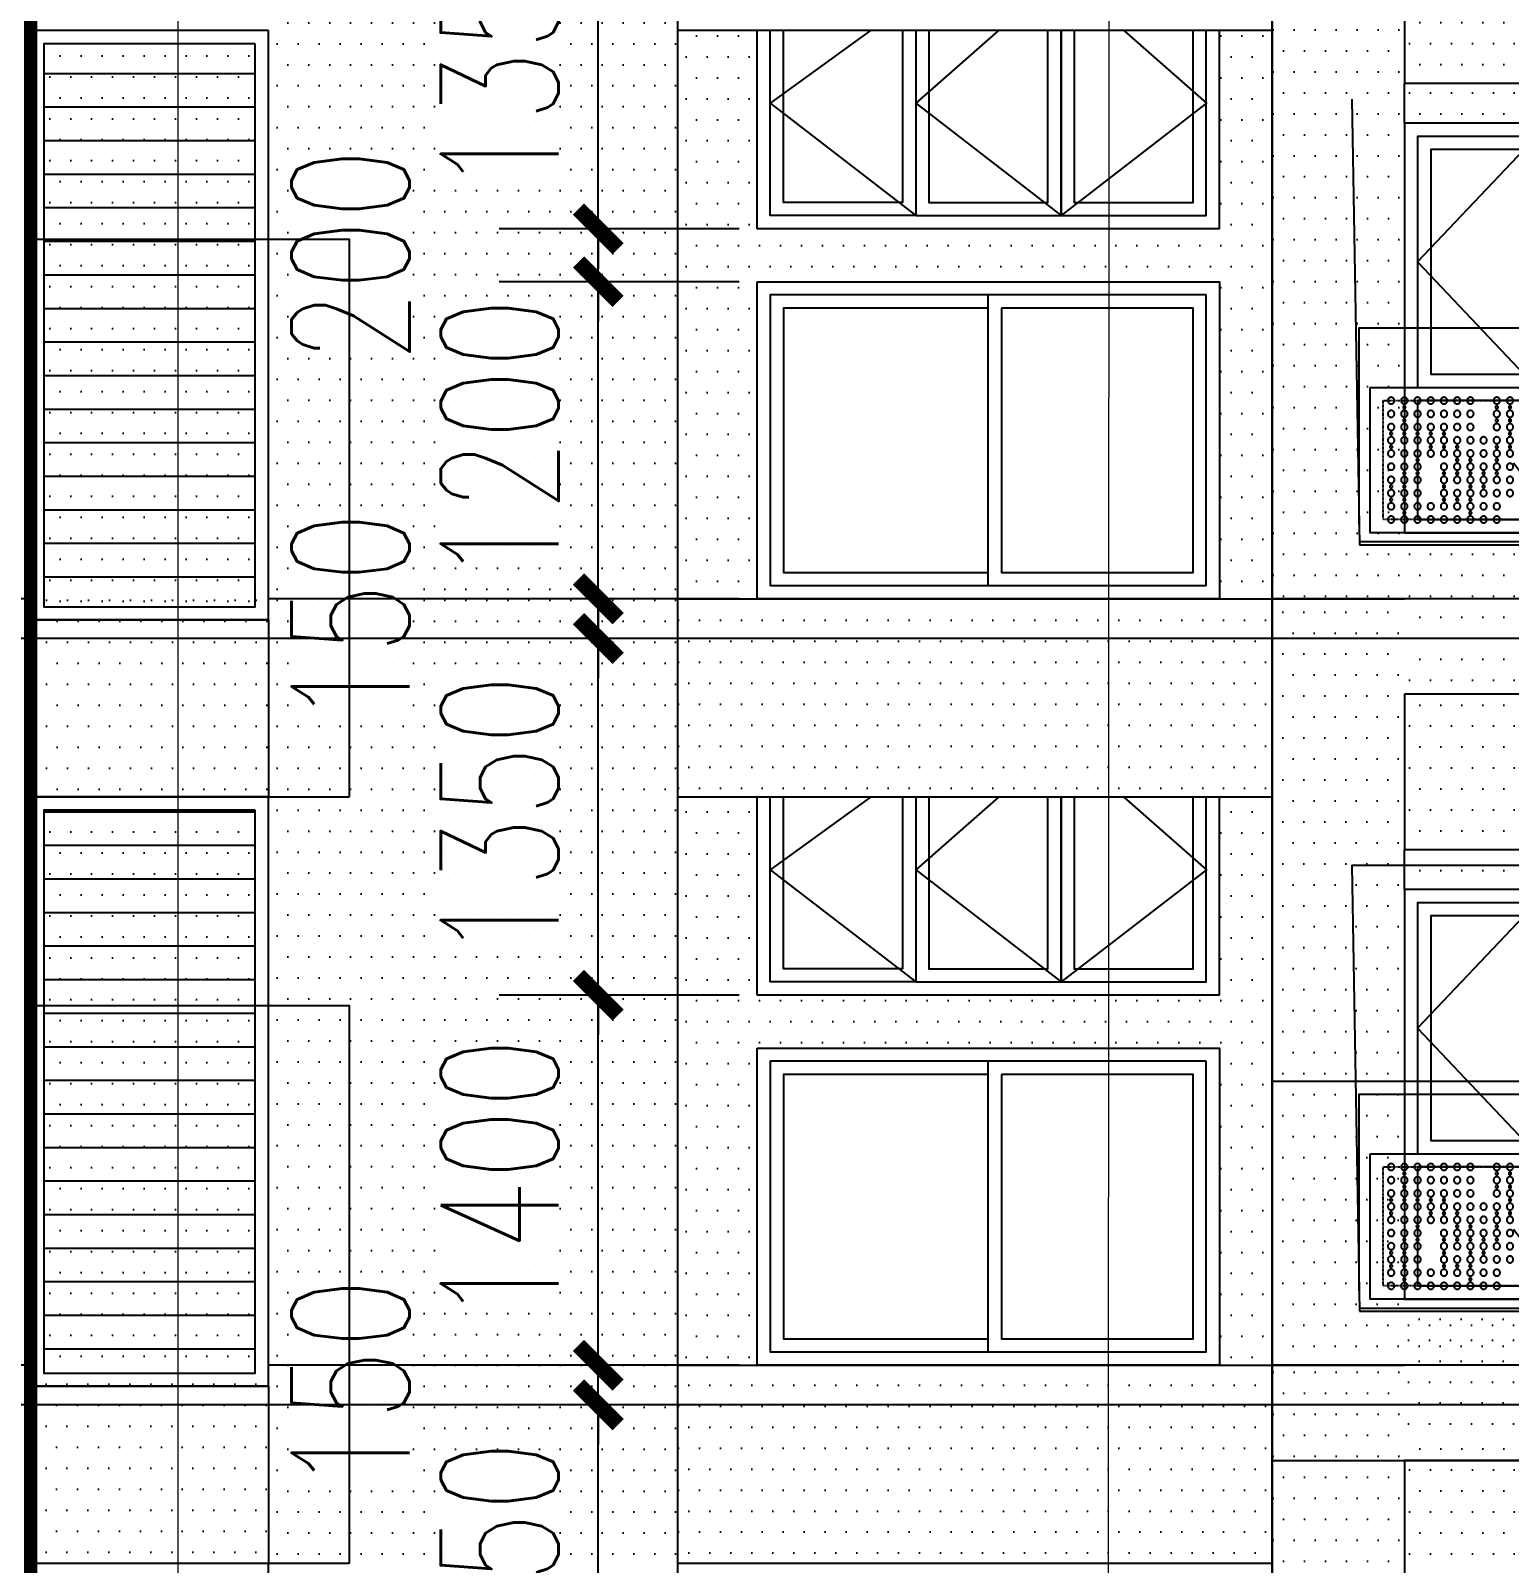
# Model space of a CAD drawing. Header units: millimetres. Extents: x 43 to 235305, y 0 to 139712.
# Drawn here: x 115549 to 121147, y 21791 to 27591 of the extents above; entities that cross this region are included whole.
import ezdxf
from ezdxf.xclip import XClip

# ---------------------------------------------------------------- set-up
doc = ezdxf.new("R2010")
doc.units = ezdxf.units.MM
doc.header["$XCLIPFRAME"] = 2
for name, pattern in [('CONTINOUS', [0]), ('DASH', [0.35, 0.25, -0.1]), ('DOTE', [2.4200000000000004, 2, -0.2, 0.02, -0.2])]:
    doc.linetypes.add(name, pattern=pattern)
for name, color, linetype in [('A-AXIS', 1, 'DOTE'), ('A-DRWD-DIMS', 144, 'Continuous'), ('A-ELEV-DRWD', 130, 'Continuous'), ('A-ELEV-LINE1', 33, 'Continuous'), ('A-ELEV-LINE2', 55, 'Continuous'), ('A-ELEV-OPEN', 253, 'Continuous'), ('A-ELEV-OUT2', 6, 'CONTINOUS'), ('A-ELEV-PATT', 55, 'Continuous'), ('A-ELEV-SHUT', 215, 'Continuous'), ('A-HATH1', 251, 'Continuous'), ('A-WALL', 2, 'Continuous'), ('DIM_IDEN', 3, 'Continuous'), ('Sun', 138, 'Continuous'), ('Window_detail', 165, 'Continuous')]:
    doc.layers.add(name, color=color, linetype=linetype)
doc.styles.add('_TCH_DIM_T3', font='SIMPLEX', dxfattribs={"width": 0.7058823529411767, "bigfont": 'GBCBIG'})
doc.dimstyles.new('_TCH_ARCH&&150', dxfattribs={"dimtxt": 446.25, "dimasz": 150, "dimexe": 375, "dimexo": 450, "dimgap": 150, "dimtad": 1, "dimdec": 0, "dimzin": 0, "dimdsep": 46, "dimtxsty": '_TCH_DIM_T3', "dimblk": 'ARCHTICK', "dimcen": 0.09, "dimclrt": 7, "dimazin": 2, "dimtfac": 1, "dimtdec": 0, "dimtix": 1, "dimtmove": 2, "dimatfit": 3, "dimfxl": 1, "dimtolj": 1, "dimtzin": 0, "dimarcsym": 0})

# ---------------------------------------------------------------- blocks, each defined once
blk = doc.blocks.new('核心筒2')
at = {"layer": 'A-HATH1'}
h = blk.add_hatch(dxfattribs=at)
h.set_pattern_fill('DOTS', color=256, scale=50, style=0)
h.set_pattern_definition([(7.016477563892661e-15, (259982.2302657588, -42542.53409566975), (39.6875, 79.375), [0, -79.375])])
h.paths.add_polyline_path([(262232.2302657551, -41822.53409566125), (259982.2302657588, -41822.53409566125), (259982.2302657588, -42542.53409566975), (262232.2302657547, -42542.53409566975)])
h = blk.add_hatch(dxfattribs=at)
h.set_pattern_fill('DOTS', color=256, scale=50, style=0)
h.set_pattern_definition([(7.016477563892661e-15, (259982.2302657588, -45442.53409566975), (39.6875, 79.375), [0, -79.375])])
h.paths.add_polyline_path([(262232.2302657551, -44722.53409566125), (259982.2302657588, -44722.53409566125), (259982.2302657588, -45442.53409566975), (262232.2302657547, -45442.53409566975)])
at = {"layer": 'A-ELEV-LINE1'}
for p, q in [((259982.2302657588, -41792.53409566125), (259982.2302657588, -47592.53409566128)), ((259982.2302657589, -42542.53409566975), (262232.2302657552, -42542.53409566975)), ((259982.230265759, -42542.53409566975), (262232.2302657552, -42542.53409566975)), ((262232.2302657551, -44692.53409566128), (262232.2302657551, -42542.53409566972)), ((259982.230265759, -45442.53409566975), (262232.2302657552, -45442.53409566975)), ((262232.2302657552, -47592.53409566125), (262232.2302657552, -45442.53409566975))]:
    blk.add_line(p, q, dxfattribs=at)
at = {"layer": 'A-ELEV-LINE2'}
for p, q in [((262232.2302657547, -42542.53409566975), (262232.2302657551, -41792.53409566125)), ((262232.2302657552, -44692.53409566125), (259482.2302657588, -44692.53409566125)), ((262232.2302657547, -45442.53409566975), (262232.2302657551, -44692.53409566131)), ((262232.2302657552, -47592.53409566125), (259482.2302657588, -47592.53409566125))]:
    blk.add_line(p, q, dxfattribs=at)
blk = doc.blocks.new('A$C38F80F9D')
at = {"layer": 'A-ELEV-PATT'}
h = blk.add_hatch(dxfattribs=at)
h.set_pattern_fill('ANSI31', color=256, scale=80, angle=135, style=0)
h.set_pattern_definition([(180, (-95221.55615442997, 77593.15607318238), (-2.131628207280301e-14, -127), [])])
h.paths.add_polyline_path([(-250.0013708038023, 2400.000458058872), (549.9986291924724, 2400.000458058872), (549.9986292382819, 270.0004580589593), (-250.0013707581093, 270.0004580589593)])
at = {"layer": 'A-HATH1'}
h = blk.add_hatch(dxfattribs=at)
h.set_pattern_fill('DOTS', color=256, scale=50, style=0)
h.set_pattern_definition([(7.016477563892661e-15, (-250.0013708038023, 350.0004580589593), (39.6875, 79.375), [0, -79.375])])
h.paths.add_polyline_path([(-250.0013708038023, 2400.000458058872), (549.9986291924724, 2400.000458058872), (549.9986292382819, 270.0004580589593), (-250.0013707581093, 270.0004580589593)])
at = {"layer": 'A-ELEV-SHUT'}
for points in [[(-300.0013708038023, 2450.000458058872), (599.9986291924724, 2450.000458058872), (599.9986292382819, 220.0004580589593), (-300.0013707581093, 220.0004580589593)], [(-250.0013708038023, 2400.000458058872), (549.9986291924724, 2400.000458058872), (549.9986292382819, 270.0004580589593), (-250.0013707581093, 270.0004580589593)]]:
    blk.add_lwpolyline(points, close=True, dxfattribs=at)
blk = doc.blocks.new('A$C79B806BD')
at = {"layer": 'A-ELEV-LINE1'}
for p, q in [((50.00013805105118, 670.0000997095485), (950.0001384544303, 670.0000997095485)), ((50.00013805105118, 670.0000997095485), (50.00013805099297, 9.970954852178693e-05)), ((50.00013805099297, 9.970954852178693e-05), (950.0001384544303, 9.970954852178693e-05))]:
    blk.add_line(p, q, dxfattribs=at)
blk = doc.blocks.new('A$C503F3A81')
at = {"layer": 'A-HATH1'}
h = blk.add_hatch(dxfattribs=at)
h.set_pattern_fill('DOTS', color=256, scale=50, style=0)
h.set_pattern_definition([(7.016477563892661e-15, (-0.0005162175511941314, 3650.000099669094), (39.6875, 79.375), [0, -79.375])])
h.paths.add_polyline_path([(1549.999635648855, 5800.000099751283), (1549.999636244145, 6520.000099751429), (1519.999636244145, 6520.000099751429), (1519.999636244145, 6550.000099710072), (-0.0005162175511941314, 6550.000099669094), (-0.0005162174347788095, 6520.000375773001), (-0.000364231294952333, 5800.000099660654), (-0.0003642309457063675, 3650.000099669094), (1549.999635694548, 3650.000099710887)])
h = blk.add_hatch(dxfattribs=at)
h.set_pattern_fill('DOTS', color=256, scale=50, style=0)
h.set_pattern_definition([(7.016477563892661e-15, (1549.999636244145, 5800.000099751283), (39.6875, 79.375), [0, -79.375])])
h.paths.add_polyline_path([(2449.99963569094, 6520.0000997514), (1549.999636244145, 6520.000099751429), (1549.999636244145, 5800.000099751283), (2449.99963569094, 5800.000099751283)])
h = blk.add_hatch(dxfattribs=at)
h.set_pattern_fill('DOTS', color=256, scale=50, style=0)
h.set_pattern_definition([(7.016477563892661e-15, (-0.000364231294952333, 750.0000996690942), (39.6875, 79.375), [0, -79.375])])
h.paths.add_polyline_path([(1549.999635648855, 2900.000099751283), (2449.99963569094, 2900.000099751283), (2449.99963569094, 3650.000099735131), (-0.0003642308292910457, 3650.000099669094), (-0.0003642308292910457, 3620.000099669152), (-0.000364231294952333, 2900.000099660654), (-0.0003642308292910457, 750.0000996690942), (1549.999635694548, 750.0000997108873)])
at = {"layer": 'A-ELEV-LINE1'}
blk.add_line((2449.99963569094, 599.9996405107086), (2449.99963569094, 6550.00009973516), dxfattribs=at)
at = {"layer": 'A-ELEV-LINE2'}
for p, q in [((-0.0003642309457063675, 3650.000099669094), (1549.99963580491, 3650.000099710509)), ((2449.999636208289, 3650.000099734578), (5749.999620418763, 3650.000099822762)), ((-0.0003642309457063675, 750.0000996690942), (1549.999635804968, 750.000099710509)), ((2449.999636208289, 750.0000997345778), (5749.999620438844, 750.0000998227624))]:
    blk.add_line(p, q, dxfattribs=at)
ref = blk.add_blockref('A$C79B806BD', (1499.999497753917, 2900.000000041793))
XClip(ref).set_block_clipping_path([(-256.05954357940936, -0.0003583494162739953), (950.0015086987987, 2111.0845140356196)])
ref = blk.add_blockref('A$C79B806BD', (1499.999497753917, 4.17931005358696e-08))
XClip(ref).set_block_clipping_path([(-256.05954357940936, -0.0003583494162739953), (950.0015086987987, 2111.0845140356196)])
at = {"layer": 'A-WALL'}
for p in [(1850.001006452658, 3349.999641692382), (1850.001006452658, 449.9996416923823)]:
    blk.add_blockref('A$C38F80F9D', p, dxfattribs=at)
blk = doc.blocks.new('A$C1A436226')
at = {"layer": 'A-ELEV-DRWD'}
blk.add_line((-875, 49.9999999999709), (-875, 1150.000000000029), dxfattribs=at)
blk.add_lwpolyline([(-1700, 1150.000000000029), (-50, 1150.000000000029), (-50, 49.9999999999709), (-1700, 49.9999999999709)], close=True, dxfattribs=at)
for points in [[(-925, 1100.000000000029), (-925, 99.9999999999709), (-1650, 99.9999999999709), (-1650, 1100.000000000029), (-925, 1100.000000000029)], [(-875, 1100.000000000029), (-100, 1100.000000000029), (-100, 99.9999999999709), (-875, 99.9999999999709)]]:
    blk.add_lwpolyline(points, dxfattribs=at)
at = {"layer": 'A-ELEV-LINE1'}
blk.add_lwpolyline([(0, 1200.000000000029), (-1750, 1200.000000000029), (-1750, 0), (0, 0)], close=True, dxfattribs=at)
at = {"layer": 'Window_detail', "lineweight": 0}
for points in [[(-1519.154617693683, 608.3758651378157, 0, 0, 0), (-1175, 608.3758651378157, 66.66666666666666, 0, 0), (-925, 608.3758651378157, 0, 0, 0)], [(-229.9647984627518, 608.3758651378157, 0, 0, 0), (-625, 608.3758651378157, 66.66666666666666, 0, 0), (-875, 608.3758651378157, 0, 0, 0)]]:
    blk.add_lwpolyline(points, format="xyseb", dxfattribs=at)
blk = doc.blocks.new('A$C4DD540B2')
at = {"layer": 'A-HATH1'}
h = blk.add_hatch(dxfattribs=at)
h.set_pattern_fill('DOTS', color=256, scale=50, style=0)
h.set_pattern_definition([(7.016477563892661e-15, (0, -1399.999999991443), (39.6875, 79.375), [0, -79.375])])
h.paths.add_polyline_path([(2249.999999996391, 750.0000000000582), (1950.001770059578, 750.0000000000582), (1950.001770059578, 0.000693282694555819), (200.0017700635362, 0.0006932826363481581), (200.0017700635362, 750.0000000000582), (0, 750.0000000000582), (0, -1399.999999991443), (200.0017700635362, -1399.999999991443), (200.0017700635362, -199.9992986842408), (1950.001770063536, -199.9992986842408), (1950.001770063536, -1399.999999991443), (2249.999999996391, -1399.999999991443)])
at = {"layer": 'A-ELEV-DRWD'}
for points in [[(799.3351033955696, 750), (799.3351033955696, 50.00069328260724), (250.0017700635944, 50.00069328260724), (250.0017700635944, 750)], [(749.3351033955696, 750), (749.3351033955696, 100.0006932826072), (300.0017700635944, 100.0006932826072), (300.0017700635944, 750)], [(1349.668436727545, 750), (1349.668436727545, 50.00069328260724), (799.3351033956278, 50.00069328260724), (799.3351033956278, 750)], [(1299.668436727545, 750), (1299.668436727545, 100.0006932826072), (849.3351033956278, 100.0006932826072), (849.3351033956278, 750)], [(1349.668436727545, 750), (1349.668436727545, 50.00069328260724), (1900.001770059578, 50.00069328260724), (1900.001770059578, 750)], [(1399.668436727545, 750), (1399.668436727545, 100.0006932826072), (1850.001770059578, 100.0006932826072), (1850.001770059578, 750)]]:
    blk.add_lwpolyline(points, dxfattribs=at)
at = {"layer": 'A-ELEV-LINE1'}
for p, q in [((200.0017700635362, 0.0006932825781404972), (200.0017700635362, 750.0000000000291)), ((1950.001770059578, 0.001386556745273992), (1950.00177005952, 750)), ((200.0017700635362, 0.0006932825781404972), (1950.001770059578, 0.0006932826363481581))]:
    blk.add_line(p, q, dxfattribs=at)
at = {"layer": 'A-ELEV-OPEN'}
for points in [[(561.7460796627565, 750), (249.001770063478, 475.0006932826072), (799.3351033954532, 50.00069328260724)], [(1036.924127128383, 750), (1349.668436727661, 475.0006932826072), (799.335103395686, 50.00069328260724)], [(1520.257460460241, 750), (1900.001770059578, 475.0006932826072), (1349.668436727545, 50.00069328260724)]]:
    blk.add_lwpolyline(points, dxfattribs=at)
blk.add_blockref('A$C1A436226', (1950.001770063536, -1399.99929868427))
blk = doc.blocks.new('GGGG')
at = {"layer": 'A-ELEV-OPEN'}
for p, q in [((-176.0290317090694, -227.4544437791919), (0, 0)), ((-127.9908184655942, -95.66718616965227), (-220.3852467753459, -215.0538753734436)), ((-48.03821324394085, -131.787257609365), (44.356215065578, -12.40056840592297))]:
    blk.add_line(p, q, dxfattribs=at)
blk = doc.blocks.new('A$C26D120F1')
blk.add_circle((0, 0), 12.5)
blk = doc.blocks.new('A$C51B9566A')
at = {"layer": 'Sun'}
blk.add_lwpolyline([(1260, 550), (0, 550), (0, 0), (1260, 0)], close=True, dxfattribs=at)
at = {"layer": 'Sun', "color": 8, "linetype": 'DASH', "ltscale": 0.2}
blk.add_lwpolyline([(1210, 500), (50, 500), (50, 50), (1210, 50)], close=True, dxfattribs=at)
at = {"layer": 'Sun'}
for centre in [(80, 475), (130, 475), (280, 475), (330, 475), (480, 475), (530, 475), (730, 475), (780, 475), (1130, 475), (80, 425), (130, 425), (280, 425), (330, 425), (480, 425), (530, 425), (730, 425), (780, 425), (1130, 425), (80, 375), (330, 375), (380, 375), (530, 375), (580, 375), (730, 375), (980, 375), (1030, 375), (1080, 375), (1130, 375), (1180, 375), (80, 325), (380, 325), (480, 325), (530, 325), (580, 325), (630, 325), (680, 325), (730, 325), (780, 325), (930, 325), (980, 325), (1030, 325), (1180, 325), (80, 275), (180, 275), (230, 275), (330, 275), (380, 275), (430, 275), (480, 275), (630, 275), (680, 275), (780, 275), (880, 275), (930, 275), (1080, 275), (180, 225), (180, 175), (230, 225), (230, 175), (330, 225), (330, 175), (380, 225), (430, 225), (430, 175), (480, 225), (480, 175), (530, 175), (630, 225), (680, 175), (780, 225), (830, 225), (830, 175), (880, 225), (880, 175), (930, 225), (980, 225), (980, 175), (1080, 225), (1130, 225), (1130, 175), (1180, 175), (130, 125), (180, 125), (330, 125), (430, 125), (530, 125), (580, 125), (630, 125), (680, 125), (880, 125), (930, 125), (980, 125), (1130, 125), (1180, 125), (130, 75), (580, 75), (630, 75), (880, 75), (1130, 75)]:
    blk.add_circle(centre, 5, dxfattribs=at)
for p in [(80, 500), (130, 500), (180, 500), (230, 500), (280, 500), (330, 500), (430, 500), (480, 500), (530, 500), (630, 500), (680, 500), (730, 500), (780, 500), (880, 500), (930, 500), (980, 500), (1030, 500), (1080, 500), (1130, 500), (1180, 500), (80, 450), (80, 400), (130, 450), (130, 400), (180, 450), (180, 400), (230, 450), (230, 400), (280, 450), (280, 400), (330, 450), (330, 400), (430, 450), (430, 400), (480, 450), (480, 400), (530, 450), (530, 400), (580, 450), (580, 400), (630, 450), (630, 400), (680, 450), (680, 400), (730, 450), (730, 400), (780, 450), (780, 400), (880, 450), (880, 400), (930, 450), (930, 400), (980, 450), (980, 400), (1030, 450), (1030, 400), (1080, 450), (1080, 400), (1130, 450), (1130, 400), (1180, 450), (1180, 400), (80, 350), (180, 350), (230, 350), (280, 350), (330, 350), (380, 350), (430, 350), (480, 350), (530, 350), (580, 350), (630, 350), (680, 350), (730, 350), (780, 350), (830, 350), (880, 350), (930, 350), (980, 350), (1030, 350), (1080, 350), (1130, 350), (1180, 350), (80, 300), (180, 300), (230, 300), (280, 300), (330, 300), (380, 300), (430, 300), (480, 300), (530, 300), (580, 300), (630, 300), (680, 300), (730, 300), (780, 300), (830, 300), (880, 300), (930, 300), (980, 300), (1030, 300), (1080, 300), (1130, 300), (1180, 300), (80, 250), (180, 250), (230, 250), (280, 250), (330, 250), (380, 250), (430, 250), (480, 250), (530, 250), (630, 250), (680, 250), (730, 250), (780, 250), (830, 250), (880, 250), (930, 250), (980, 250), (1080, 250), (1130, 250), (1180, 250), (80, 200), (130, 200), (180, 200), (230, 200), (280, 200), (330, 200), (380, 200), (430, 200), (480, 200), (530, 200), (630, 200), (680, 200), (730, 200), (780, 200), (830, 200), (880, 200), (930, 200), (980, 200), (1080, 200), (1130, 200), (1180, 200), (80, 150), (130, 150), (180, 150), (230, 150), (330, 150), (380, 150), (430, 150), (480, 150), (530, 150), (580, 150), (630, 150), (680, 150), (730, 150), (780, 150), (830, 150), (880, 150), (930, 150), (980, 150), (1080, 150), (1130, 150), (1180, 150), (80, 100), (80, 50), (130, 100), (130, 50), (180, 100), (180, 50), (230, 100), (230, 50), (280, 50), (330, 100), (330, 50), (380, 100), (380, 50), (430, 100), (430, 50), (480, 100), (480, 50), (530, 100), (530, 50), (580, 100), (580, 50), (630, 100), (630, 50), (680, 100), (680, 50), (780, 100), (780, 50), (830, 100), (830, 50), (880, 100), (880, 50), (930, 100), (930, 50), (980, 100), (980, 50), (1030, 100), (1030, 50), (1080, 100), (1080, 50), (1130, 100), (1130, 50), (1180, 100), (1180, 50)]:
    blk.add_blockref('A$C26D120F1', p, dxfattribs=at)
blk = doc.blocks.new('A$C448F658A')
at = {"layer": 'A-ELEV-DRWD'}
blk.add_line((499.9996489819023, 1699.999977486004), (499.9996489817859, 749.9999764795648), dxfattribs=at)
for points in [[(49.9996489463374, 1699.999977486063), (949.999649017991, 1699.999977486063), (949.9996490178746, 749.9999764796521), (49.99964894622099, 749.9999764796521)], [(49.99964894674486, 699.9999764795939), (949.9996489464538, 699.9999764795939), (949.9996489464538, 249.9999754512974), (49.99964894697769, 249.9999754512974)]]:
    blk.add_lwpolyline(points, close=True, dxfattribs=at)
for points in [[(449.9996489817859, 799.9999764795648), (99.99964894622099, 799.9999764796521), (99.9996489463374, 1649.999977486063), (449.9996489819023, 1649.999977486004), (449.9996489817859, 799.9999764795648)], [(549.9996489817859, 799.9999764795648), (549.9996489819023, 1649.999977486004), (899.999649017991, 1649.999977486063), (899.9996490178746, 799.9999764796521), (549.9996489817859, 799.9999764795648)]]:
    blk.add_lwpolyline(points, dxfattribs=at)
at = {"layer": 'A-ELEV-LINE1'}
blk.add_lwpolyline([(-0.000351053022313863, 199.9999774875178), (-0.0003510536625981331, 1749.999977486237), (999.9996489463374, 1749.999977486237), (999.999648946512, 199.9999774875178), (-0.000351053022313863, 199.9999774875178)], dxfattribs=at)
at = {"layer": 'A-ELEV-OPEN'}
for points in [[(499.9996489819023, 1699.999977486004), (49.99964894627919, 1224.999976982857), (499.9996489817859, 749.9999764796521)], [(499.9996489819023, 1699.999977486004), (949.9996490179328, 1224.999976982857), (499.9996489820187, 749.9999764796521)]]:
    blk.add_lwpolyline(points, dxfattribs=at)
at = {"layer": 'A-ELEV-DRWD', "xscale": 0.5, "yscale": 0.5, "zscale": 0.5}
blk.add_blockref('GGGG', (564.6345764442231, 469.0350067435356), dxfattribs=at)
at = {"layer": 'Sun'}
ref = blk.add_blockref('A$C51B9566A', (-130.000351053488, 199.9999774875178), dxfattribs=at)
XClip(ref).set_block_clipping_path([(130.00000000020373, -35.01187695679255), (1301.5942964869027, 774.9999999994179)])
blk = doc.blocks.new('A$C33016C81')
at = {"layer": 'A-HATH1'}
h = blk.add_hatch(dxfattribs=at)
h.set_pattern_fill('DOTS', color=256, scale=50, style=0)
h.set_pattern_definition([(7.016709298534877e-15, (10599.99991843506, 5650.000008031959), (39.6875, 79.375), [0, -79.375])])
h.paths.add_polyline_path([(11199.9999184513, 6169.999999999971), (10599.99991843506, 6169.999999999971), (10599.99991844641, 5749.999999999971), (10599.99991844641, 5650.000008031988), (11199.9999184513, 5650.000008031959)])
h = blk.add_hatch(dxfattribs=at)
h.set_pattern_fill('DOTS', color=256, scale=50, style=0)
h.set_pattern_definition([(7.016709298534877e-15, (10199.9999184513, 2750.000008031988), (39.6875, 79.375), [0, -79.375])])
h.paths.add_polyline_path([(11199.99991845211, 3270.000008032919), (10549.99991843494, 3270.00000802867), (10549.99991842476, 3600.000008032919), (10199.9999184513, 3600.000008032919), (10199.9999184513, 2689.999999999854), (11199.99991845206, 2690.000008031813), (11199.9999184513, 3050.000008597708), (11850.00047836147, 3050.000008597708), (11850.00047836147, 5950.000088887609), (11699.99976646842, 5950.000276103907), (11199.9999184513, 5950.000276103907), (11199.99991845194, 5000.000008032133), (10199.9999184513, 5000.000008031639), (10199.9999184513, 4850.000008031639), (11199.99991845211, 4850.000008031639)])
h = blk.add_hatch(dxfattribs=at)
h.set_pattern_fill('DOTS', color=256, scale=50, style=0)
h.set_pattern_definition([(7.016709298534877e-15, (10199.9999184513, 5000.000008031639), (39.6875, 79.375), [0, -79.375])])
h.paths.add_polyline_path([(11199.99991845206, 5650.000008031959), (10599.99991844641, 5650.000008031988), (10599.99991844641, 5649.999991966964), (10199.9999184513, 5649.999991966964), (10199.9999184513, 5000.000008031639), (11199.99991845194, 5000.000008032133)])
h = blk.add_hatch(dxfattribs=at)
h.set_pattern_fill('DOTS', color=256, scale=50, style=0)
h.set_pattern_definition([(7.016709298534877e-15, (10599.99991843506, 149.999999970285), (39.6875, 79.375), [0, -79.375])])
h.paths.add_polyline_path([(11850.00047836135, 149.9999988276104), (10549.99991844175, 150.0000085961365), (10549.99991844641, 8.032919140532613e-06), (10199.99991845194, 0), (10199.9999184513, 700.0000080329191), (10549.99991842476, 700.0000080329191), (10549.99991843553, 370.0000080329191), (11199.99991845211, 370.0000080329191), (11199.99991845497, 3050.000000000058), (11850.00047836135, 3050.000008597708)])
h = blk.add_hatch(dxfattribs=at)
h.set_pattern_fill('DOTS', color=256, scale=50, style=0)
h.set_pattern_definition([(7.016709298534877e-15, (10199.9999184513, 2100.000008031639), (39.6875, 79.375), [0, -79.375])])
h.paths.add_polyline_path([(11199.99991845206, 2690.000008031988), (10199.9999184513, 2690.000008031988), (10199.9999184513, 2100.000008031639), (11199.99991845194, 2100.000008032162)])
h = blk.add_hatch(dxfattribs=at)
h.set_pattern_fill('DOTS', color=256, scale=50, style=0)
h.set_pattern_definition([(7.016709298534877e-15, (10199.9999184513, 1950.000008031639), (39.6875, 79.375), [0, -79.375])])
h.paths.add_polyline_path([(10199.9999184513, 2100.000008031639), (10199.9999184513, 1950.000008031639), (11199.9999184513, 1950.000008032162), (11199.9999184513, 2100.000008032162)])
at = {"layer": 'A-ELEV-LINE1'}
for p, q in [((11199.999918452, 5590.000008031959), (10199.99991845206, 5590.000008031988)), ((11199.99991845206, 5590.000008031813), (11199.99991845194, 5000.000008032162)), ((10199.99991845194, 5000.000008031639), (11199.99991845194, 5000.000008032133)), ((11199.9999184513, 2690.000008031988), (10199.999918452, 2690.000008031988)), ((11199.99991845206, 2690.000008031813), (11199.99991845194, 2100.000008032162)), ((10199.99991845194, 2100.000008031639), (11199.99991845194, 2100.000008032162)), ((10199.999918452, 1950.000008031639), (11199.99991845136, 1950.000008032162))]:
    blk.add_line(p, q, dxfattribs=at)
at = {"layer": 'A-ELEV-LINE2'}
for p, q in [((11199.9999184513, 4850.000008031609), (11199.9999184513, 5000.000008032133)), ((10599.999918441, 3050.000008597708), (11850.00047836135, 3050.000008597708)), ((11199.9999184513, 1950.000008031609), (11199.9999184513, 2100.000008032133)), ((10599.999918441, 150.0000085977081), (11850.00047836135, 149.9999988276104))]:
    blk.add_line(p, q, dxfattribs=at)
ref = blk.add_blockref('A$C448F658A', (10200.00027023401, 3100.00003054543))
XClip(ref).set_block_clipping_path([(1170.3066133825341, 153.89199763190118), (399.99964820139576, 153.89199761112104), (399.999648946512, 549.9999774875178), (-68.77624362136703, 549.9999774875178), (-68.77624362136703, 1840.852530524222), (1198.523655807192, 1840.852530524222)])
ref = blk.add_blockref('A$C448F658A', (10200.00027023401, 200.0000305454305))
XClip(ref).set_block_clipping_path([(1170.3066133825341, 153.89199763190118), (399.99964820139576, 153.89199761112104), (399.999648946512, 549.9999774875178), (-68.77624362136703, 549.9999774875178), (-68.77624362136703, 1840.852530524222), (1198.523655807192, 1840.852530524222)])
blk = doc.blocks.new('_ArchTick')
at = {"color": 0, "linetype": 'ByBlock', "const_width": 0.4}
blk.add_lwpolyline([(-0.5, -0.5), (0.5, 0.5)], dxfattribs=at)
blk = doc.blocks.new('*D2706')
at = {"layer": 'A-DRWD-DIMS', "color": 0, "lineweight": -2, "transparency": 16777216}
for p, q in [((117697.9572357599, 28191.32623332074), (117697.9572357599, 28341.32623332074)), ((118230.8662056021, 28191.32623332074), (117322.9572357599, 28191.32623332074)), ((117697.9572357599, 26841.32692659488), (117697.9572357599, 28191.32623332074)), ((118230.8662056021, 26841.32692659488), (117322.9572357599, 26841.32692659488)), ((117697.9572357599, 26841.32692659488), (117697.9572357599, 26691.32692659488))]:
    blk.add_line(p, q, dxfattribs=at)
at = {"layer": 'Defpoints', "color": 0, "transparency": 16777216}
for p in [(117697.9572357599, 28191.32623332074), (118680.8662056021, 28191.32623332074), (118680.8662056021, 26841.32692659488)]:
    blk.add_point(p, dxfattribs=at)
at = {"layer": 'A-DRWD-DIMS', "color": 0, "lineweight": -2, "transparency": 16777216, "xscale": 150, "yscale": 150, "zscale": 150}
for p, rotation in [((117697.9572357599, 28191.32623332074), 270), ((117697.9572357599, 26841.32692659488), 90)]:
    blk.add_blockref('_ArchTick', p, dxfattribs=dict(at, rotation=rotation))
at = {"layer": 'A-DRWD-DIMS', "color": 7, "lineweight": 0, "transparency": 16777216, "insert": (117324.8322357599, 27516.32657995777), "char_height": 446.25, "attachment_point": 5, "rotation": 90, "style": '_TCH_DIM_T3'}
blk.add_mtext('\\A1;1350', dxfattribs=at)
blk = doc.blocks.new('*D2707')
at = {"layer": 'A-DRWD-DIMS', "color": 0, "lineweight": -2, "transparency": 16777216}
for p, q in [((117697.9572357599, 26841.32692659488), (117697.9572357599, 26991.32692659488)), ((118230.8662056021, 26841.32692659488), (117322.9572357599, 26841.32692659488)), ((117697.9572357599, 26641.32693462806), (117697.9572357599, 26841.32692659488)), ((118230.8662056021, 26641.32693462806), (117322.9572357599, 26641.32693462806)), ((117697.9572357599, 26641.32693462806), (117697.9572357599, 26491.32693462806))]:
    blk.add_line(p, q, dxfattribs=at)
at = {"layer": 'Defpoints', "color": 0, "transparency": 16777216}
for p in [(117697.9572357599, 26841.32692659488), (118680.8662056021, 26841.32692659488), (118680.8662056021, 26641.32693462806)]:
    blk.add_point(p, dxfattribs=at)
at = {"layer": 'A-DRWD-DIMS', "color": 0, "lineweight": -2, "transparency": 16777216, "xscale": 150, "yscale": 150, "zscale": 150}
for p, rotation in [((117697.9572357599, 26841.32692659488), 270), ((117697.9572357599, 26641.32693462806), 90)]:
    blk.add_blockref('_ArchTick', p, dxfattribs=dict(at, rotation=rotation))
at = {"layer": 'A-DRWD-DIMS', "color": 7, "lineweight": 0, "transparency": 16777216, "insert": (116760.4572357596, 26741.32693061145), "char_height": 446.25, "attachment_point": 5, "rotation": 90, "style": '_TCH_DIM_T3'}
blk.add_mtext('\\A1;200', dxfattribs=at)
blk = doc.blocks.new('*D2708')
at = {"layer": 'A-DRWD-DIMS', "color": 0, "lineweight": -2, "transparency": 16777216}
for p, q in [((117697.9572357599, 26641.32693462806), (117697.9572357599, 26791.32693462806)), ((118230.8662056021, 26641.32693462806), (117322.9572357599, 26641.32693462806)), ((117697.9572357599, 25441.32623332077), (117697.9572357599, 26641.32693462806)), ((118230.8662056021, 25441.32623332077), (117322.9572357599, 25441.32623332077)), ((117697.9572357599, 25441.32623332077), (117697.9572357599, 25291.32623332077))]:
    blk.add_line(p, q, dxfattribs=at)
at = {"layer": 'Defpoints', "color": 0, "transparency": 16777216}
for p in [(117697.9572357599, 26641.32693462806), (118680.8662056021, 26641.32693462806), (118680.8662056021, 25441.32623332077)]:
    blk.add_point(p, dxfattribs=at)
at = {"layer": 'A-DRWD-DIMS', "color": 0, "lineweight": -2, "transparency": 16777216, "xscale": 150, "yscale": 150, "zscale": 150}
for p, rotation in [((117697.9572357599, 26641.32693462806), 270), ((117697.9572357599, 25441.32623332077), 90)]:
    blk.add_blockref('_ArchTick', p, dxfattribs=dict(at, rotation=rotation))
at = {"layer": 'A-DRWD-DIMS', "color": 7, "lineweight": 0, "transparency": 16777216, "insert": (117324.8322357599, 26041.32658397437), "char_height": 446.25, "attachment_point": 5, "rotation": 90, "style": '_TCH_DIM_T3'}
blk.add_mtext('\\A1;1200', dxfattribs=at)
blk = doc.blocks.new('*D2709')
at = {"layer": 'A-DRWD-DIMS', "color": 0, "lineweight": -2, "transparency": 16777216}
for p, q in [((117697.9572357599, 25441.32623332077), (117697.9572357599, 25591.32623332077)), ((118230.8662056021, 25441.32623332077), (117322.9572357599, 25441.32623332077)), ((117697.9572357599, 25291.32623332068), (117697.9572357599, 25441.32623332077)), ((118230.8662056021, 25291.32623332068), (117322.9572357599, 25291.32623332068)), ((117697.9572357599, 25291.32623332068), (117697.9572357599, 25141.32623332068))]:
    blk.add_line(p, q, dxfattribs=at)
at = {"layer": 'Defpoints', "color": 0, "transparency": 16777216}
for p in [(117697.9572357599, 25441.32623332077), (118680.8662056021, 25441.32623332077), (118680.8662056021, 25291.32623332068)]:
    blk.add_point(p, dxfattribs=at)
at = {"layer": 'A-DRWD-DIMS', "color": 0, "lineweight": -2, "transparency": 16777216, "xscale": 150, "yscale": 150, "zscale": 150}
for p, rotation in [((117697.9572357599, 25441.32623332077), 270), ((117697.9572357599, 25291.32623332068), 90)]:
    blk.add_blockref('_ArchTick', p, dxfattribs=dict(at, rotation=rotation))
at = {"layer": 'A-DRWD-DIMS', "color": 7, "lineweight": 0, "transparency": 16777216, "insert": (116760.4572357596, 25366.32623332069), "char_height": 446.25, "attachment_point": 5, "rotation": 90, "style": '_TCH_DIM_T3'}
blk.add_mtext('\\A1;150', dxfattribs=at)
blk = doc.blocks.new('*D2710')
at = {"layer": 'A-DRWD-DIMS', "color": 0, "lineweight": -2, "transparency": 16777216}
for p, q in [((117697.9572357599, 25291.32623332068), (117697.9572357599, 25441.32623332068)), ((118230.8662056021, 25291.32623332068), (117322.9572357599, 25291.32623332068)), ((117697.9572357599, 23941.32692659487), (117697.9572357599, 25291.32623332068)), ((118230.8662056021, 23941.32692659487), (117322.9572357599, 23941.32692659487)), ((117697.9572357599, 23941.32692659487), (117697.9572357599, 23791.32692659487))]:
    blk.add_line(p, q, dxfattribs=at)
at = {"layer": 'Defpoints', "color": 0, "transparency": 16777216}
for p in [(117697.9572357599, 25291.32623332068), (118680.8662056021, 25291.32623332068), (118680.8662056021, 23941.32692659487)]:
    blk.add_point(p, dxfattribs=at)
at = {"layer": 'A-DRWD-DIMS', "color": 0, "lineweight": -2, "transparency": 16777216, "xscale": 150, "yscale": 150, "zscale": 150}
for p, rotation in [((117697.9572357599, 25291.32623332068), 270), ((117697.9572357599, 23941.32692659487), 90)]:
    blk.add_blockref('_ArchTick', p, dxfattribs=dict(at, rotation=rotation))
at = {"layer": 'A-DRWD-DIMS', "color": 7, "lineweight": 0, "transparency": 16777216, "insert": (117324.8322357599, 24616.32657995773), "char_height": 446.25, "attachment_point": 5, "rotation": 90, "style": '_TCH_DIM_T3'}
blk.add_mtext('\\A1;1350', dxfattribs=at)
blk = doc.blocks.new('*D2711')
at = {"layer": 'A-DRWD-DIMS', "color": 0, "lineweight": -2, "transparency": 16777216}
for p, q in [((118230.8662056021, 23941.32692659487), (117322.9572357599, 23941.32692659487)), ((117697.9572357599, 22541.32623332082), (117697.9572357599, 23941.32692659487)), ((118230.8662056021, 22541.32623332082), (117322.9572357599, 22541.32623332082))]:
    blk.add_line(p, q, dxfattribs=at)
at = {"layer": 'Defpoints', "color": 0, "transparency": 16777216}
for p in [(117697.9572357599, 23941.32692659487), (118680.8662056021, 23941.32692659487), (118680.8662056021, 22541.32623332082)]:
    blk.add_point(p, dxfattribs=at)
at = {"layer": 'A-DRWD-DIMS', "color": 0, "lineweight": -2, "transparency": 16777216, "xscale": 150, "yscale": 150, "zscale": 150}
for p, rotation in [((117697.9572357599, 23941.32692659487), 90), ((117697.9572357599, 22541.32623332082), 270)]:
    blk.add_blockref('_ArchTick', p, dxfattribs=dict(at, rotation=rotation))
at = {"layer": 'A-DRWD-DIMS', "color": 7, "lineweight": 0, "transparency": 16777216, "insert": (117324.8322357599, 23241.32657995781), "char_height": 446.25, "attachment_point": 5, "rotation": 90, "style": '_TCH_DIM_T3'}
blk.add_mtext('\\A1;1400', dxfattribs=at)
blk = doc.blocks.new('*D2712')
at = {"layer": 'A-DRWD-DIMS', "color": 0, "lineweight": -2, "transparency": 16777216}
for p, q in [((117697.9572357599, 22541.32623332082), (117697.9572357599, 22691.32623332082)), ((118230.8662056021, 22541.32623332082), (117322.9572357599, 22541.32623332082)), ((117697.9572357599, 22391.32623332073), (117697.9572357599, 22541.32623332082)), ((118230.8662056021, 22391.32623332073), (117322.9572357599, 22391.32623332073)), ((117697.9572357599, 22391.32623332073), (117697.9572357599, 22241.32623332073))]:
    blk.add_line(p, q, dxfattribs=at)
at = {"layer": 'Defpoints', "color": 0, "transparency": 16777216}
for p in [(117697.9572357599, 22541.32623332082), (118680.8662056021, 22541.32623332082), (118680.8662056021, 22391.32623332073)]:
    blk.add_point(p, dxfattribs=at)
at = {"layer": 'A-DRWD-DIMS', "color": 0, "lineweight": -2, "transparency": 16777216, "xscale": 150, "yscale": 150, "zscale": 150}
for p, rotation in [((117697.9572357599, 22541.32623332082), 270), ((117697.9572357599, 22391.32623332073), 90)]:
    blk.add_blockref('_ArchTick', p, dxfattribs=dict(at, rotation=rotation))
at = {"layer": 'A-DRWD-DIMS', "color": 7, "lineweight": 0, "transparency": 16777216, "insert": (116760.4572357596, 22466.32623332075), "char_height": 446.25, "attachment_point": 5, "rotation": 90, "style": '_TCH_DIM_T3'}
blk.add_mtext('\\A1;150', dxfattribs=at)
blk = doc.blocks.new('*D2713')
at = {"layer": 'A-DRWD-DIMS', "color": 0, "lineweight": -2, "transparency": 16777216}
for p, q in [((117697.9572357599, 22391.32623332073), (117697.9572357599, 22541.32623332073)), ((118230.8662056021, 22391.32623332073), (117322.9572357599, 22391.32623332073)), ((117697.9572357599, 21041.32692659487), (117697.9572357599, 22391.32623332073)), ((118230.8662056021, 21041.32692659487), (117322.9572357599, 21041.32692659487)), ((117697.9572357599, 21041.32692659487), (117697.9572357599, 20891.32692659487))]:
    blk.add_line(p, q, dxfattribs=at)
at = {"layer": 'Defpoints', "color": 0, "transparency": 16777216}
for p in [(117697.9572357599, 22391.32623332073), (118680.8662056021, 22391.32623332073), (118680.8662056021, 21041.32692659487)]:
    blk.add_point(p, dxfattribs=at)
at = {"layer": 'A-DRWD-DIMS', "color": 0, "lineweight": -2, "transparency": 16777216, "xscale": 150, "yscale": 150, "zscale": 150}
for p, rotation in [((117697.9572357599, 22391.32623332073), 270), ((117697.9572357599, 21041.32692659487), 90)]:
    blk.add_blockref('_ArchTick', p, dxfattribs=dict(at, rotation=rotation))
at = {"layer": 'A-DRWD-DIMS', "color": 7, "lineweight": 0, "transparency": 16777216, "insert": (117324.8322357599, 21716.32657995776), "char_height": 446.25, "attachment_point": 5, "rotation": 90, "style": '_TCH_DIM_T3'}
blk.add_mtext('\\A1;1350', dxfattribs=at)

msp = doc.modelspace()

# ---------------------------------------------------------------- linework, layer by layer
at = {"layer": 'A-AXIS'}
for p, q in [((134593.070855091, 25291.32623332068), (99475.78073694714, 25291.32623332068)), ((134593.070855091, 22391.32623332068), (99475.78073694714, 22391.32623332068))]:
    msp.add_line(p, q, dxfattribs=at)
at = {"layer": 'A-ELEV-OUT2', "const_width": 50}
msp.add_lwpolyline([(107349.2746583915, 11041.32623332068), (107349.2746583912, 134141.3262333208), (115549.2746578742, 134141.3262333209), (115549.2746578741, 11041.32623332068)], dxfattribs=at)
at = {"layer": 'DIM_IDEN', "lineweight": 0}
for p, q in [((116107.2893243802, 16471.41653019341), (116107.2893243802, 138159.9884302943)), ((119628.4800138699, 16591.32682511152), (119661.4520713372, 136616.766898572))]:
    msp.add_line(p, q, dxfattribs=at)

# ---------------------------------------------------------------- block references
ref = msp.add_blockref('A$C33016C81', (131949.2745767646, 22391.32623332069), dxfattribs=dict(xscale=-1))
XClip(ref).set_block_clipping_path([(-856.3468736420036, -211.86822273989674), (11699.999766468361, 7025.000274815684)])
at = {"xscale": -1}
for name, p in [('A$C503F3A81', (117999.2742940825, 21791.32613365159)), ('核心筒2', (380231.5049240685, 70133.86032898199)), ('A$C503F3A81', (117999.2742940825, 15991.32613365159)), ('核心筒2', (380231.5049240685, 64333.86032898199))]:
    msp.add_blockref(name, p, dxfattribs=at)
ref = msp.add_blockref('A$C33016C81', (131949.2745767646, 16591.32623332069), dxfattribs=dict(xscale=-1))
XClip(ref).set_block_clipping_path([(-856.3468736420036, -211.86822273989674), (11699.999766468361, 7025.000274815684)])
at = {"layer": 'A-WALL', "xscale": -1}
for p in [(120249.2746583097, 26841.32623331224), (120249.2746583097, 23941.32623331224)]:
    msp.add_blockref('A$C4DD540B2', p, dxfattribs=at)

# ---------------------------------------------------------------- dimensions: what is measured, and where the dimension line sits
at = {"layer": 'A-DRWD-DIMS', "lineweight": 0}
for p1, p2, picture, middle in [((118680.8662056021, 26841.32692659486), (118680.8662056021, 28191.32623332072), '*D2706', (117324.8322357599, 27516.32657995777)), ((118680.8662056021, 25441.32623332075), (118680.8662056021, 26641.32693462804), '*D2708', (117324.8322357599, 26041.32658397437)), ((118680.8662056021, 23941.32692659486), (118680.8662056021, 25291.32623332067), '*D2710', (117324.8322357599, 24616.32657995773)), ((118680.8662056021, 22541.32623332081), (118680.8662056021, 23941.32692659486), '*D2711', (117324.8322357599, 23241.32657995781)), ((118680.8662056021, 21041.32692659486), (118680.8662056021, 22391.32623332072), '*D2713', (117324.8322357599, 21716.32657995776))]:
    dim = msp.add_aligned_dim(p1=p1, p2=p2, distance=982.9089698422031, dimstyle='_TCH_ARCH&&150', dxfattribs=at)
    dim.commit()
    dim.dimension.update_dxf_attribs({"geometry": picture, "text_midpoint": middle})
for base, p1, p2, picture, middle in [((117697.9572357599, 26841.32692659488), (118680.8662056021, 26641.32693462804), (118680.8662056021, 26841.32692659486), '*D2707', (116760.4572357596, 26741.32693061145)), ((117697.9572357599, 25441.32623332077), (118680.8662056021, 25291.32623332067), (118680.8662056021, 25441.32623332075), '*D2709', (116760.4572357596, 25366.32623332069)), ((117697.9572357599, 22541.32623332082), (118680.8662056021, 22391.32623332072), (118680.8662056021, 22541.32623332081), '*D2712', (116760.4572357596, 22466.32623332075))]:
    dim = msp.add_linear_dim(base=base, p1=p1, p2=p2, angle=90, dimstyle='_TCH_ARCH&&150', dxfattribs=at)
    dim.commit()
    dim.dimension.update_dxf_attribs({"geometry": picture, "text_midpoint": middle, "dimtype": 161})

doc.saveas('drawing.dxf')
